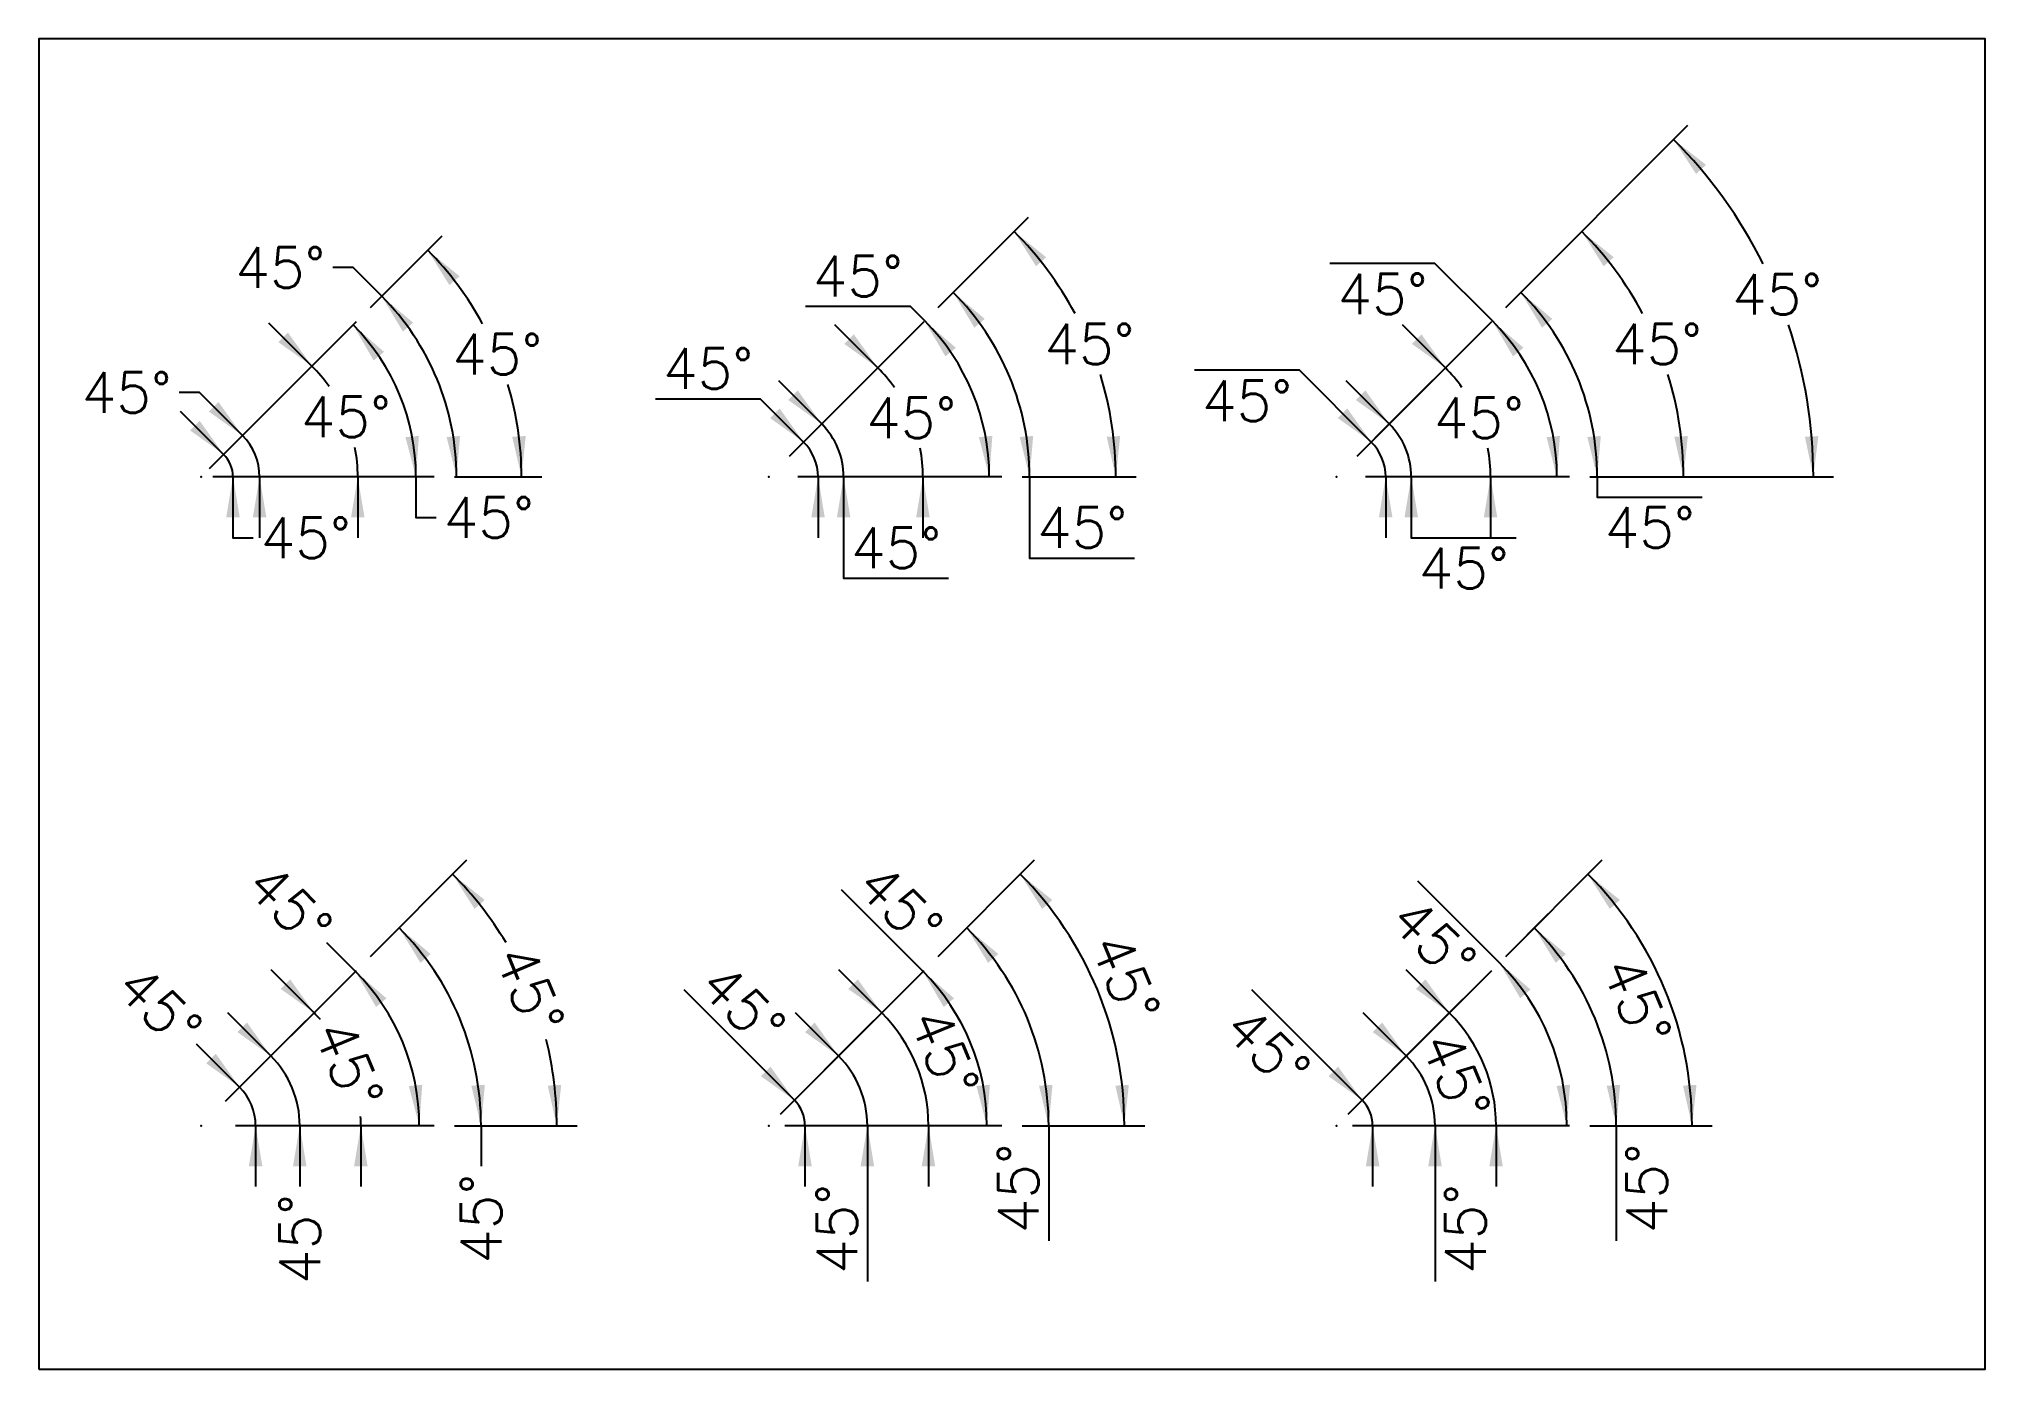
# Model space of a CAD drawing. Extents: x 10 to 130, y 5 to 87.
import ezdxf
from ezdxf.enums import TextEntityAlignment as Align

# ---------------------------------------------------------------- set-up
doc = ezdxf.new("R2010")
doc.units = 0
doc.layers.get('0').update_dxf_attribs({"linetype": 'CONTINUOUS'})
doc.layers.add('DIMENSION', color=7, linetype='CONTINUOUS')
doc.styles.get("Standard").update_dxf_attribs({"font": 'SIMPLEX'})
doc.dimstyles.new('ABOVE', dxfattribs={"dimtxt": 2.5, "dimasz": 2.5, "dimexe": 1.25, "dimexo": 0.625, "dimtad": 1, "dimzin": 0, "dimcen": 2.5, "dimazin": 3, "dimtfac": 1, "dimtmove": 0, "dimatfit": 3})
doc.dimstyles.new('BELOW', dxfattribs={"dimtxt": 2.5, "dimasz": 2.5, "dimexe": 1.25, "dimexo": 0.625, "dimtad": 4, "dimzin": 0, "dimcen": 2.5, "dimazin": 3, "dimtfac": 1, "dimtmove": 0, "dimatfit": 3})
doc.dimstyles.new('BREAK', dxfattribs={"dimtxt": 2.5, "dimasz": 2.5, "dimexe": 1.25, "dimexo": 0.625, "dimtad": 0, "dimzin": 0, "dimcen": 2.5, "dimazin": 3, "dimtfac": 1, "dimtmove": 0, "dimatfit": 3})
doc.dimstyles.new('HORZ-ABOVE', dxfattribs={"dimtxt": 2.5, "dimasz": 2.5, "dimexe": 1.25, "dimexo": 0.625, "dimtad": 1, "dimtih": 1, "dimtoh": 1, "dimzin": 0, "dimcen": 2.5, "dimazin": 3, "dimtfac": 1, "dimtmove": 0, "dimatfit": 3})
doc.dimstyles.new('HORZ-BELOW', dxfattribs={"dimtxt": 2.5, "dimasz": 2.5, "dimexe": 1.25, "dimexo": 0.625, "dimtad": 4, "dimtih": 1, "dimtoh": 1, "dimzin": 0, "dimcen": 2.5, "dimazin": 3, "dimtfac": 1, "dimtmove": 0, "dimatfit": 3})
doc.dimstyles.new('HORZ-BREAK', dxfattribs={"dimtxt": 2.5, "dimasz": 2.5, "dimexe": 1.25, "dimexo": 0.625, "dimtad": 0, "dimtih": 1, "dimtoh": 1, "dimzin": 0, "dimcen": 2.5, "dimazin": 3, "dimtfac": 1, "dimtmove": 0, "dimatfit": 3})

# ---------------------------------------------------------------- blocks, each defined once
blk = doc.blocks.new('*D1')
at = {"layer": 'DIMENSION'}
for p, q in [((29.558058, 29.558058), (21.493089, 21.493089)), ((22.376973, 22.376973), (19.725322, 25.028623)), ((34.375, 20), (22.111547, 20)), ((23.361547, 20), (23.361547, 16.25))]:
    blk.add_line(p, q, dxfattribs=at)
blk.add_arc((20, 20), 3.361547, 0, 45, dxfattribs=at)
blk.add_point((20, 20), dxfattribs=at)
for points in [[(20.903834, 24.439368), (20.314578, 23.850112), (22.376973, 22.376973)], [(22.944881, 17.5), (23.778214, 17.5), (23.361547, 20)]]:
    blk.add_solid(points, dxfattribs=at)
blk.add_text('45%%d', height=2.5, rotation=315, dxfattribs=at).set_placement((17.436064, 27.317881), align=Align.MIDDLE_CENTER)
blk = doc.blocks.new('*D2')
at = {"layer": 'DIMENSION'}
for p, q in [((29.558058, 29.558058), (23.417279, 23.417279)), ((24.301163, 24.301163), (21.649512, 26.952813)), ((34.375, 20), (24.832763, 20)), ((26.082763, 20), (26.082763, 16.25))]:
    blk.add_line(p, q, dxfattribs=at)
blk.add_arc((20, 20), 6.082763, 0, 45, dxfattribs=at)
blk.add_point((20, 20), dxfattribs=at)
for points in [[(22.828024, 26.363557), (22.238768, 25.774302), (24.301163, 24.301163)], [(25.666096, 17.5), (26.499429, 17.5), (26.082763, 20)]]:
    blk.add_solid(points, dxfattribs=at)
blk.add_text('45%%d', height=2.5, rotation=90, dxfattribs=at).set_placement((26.082763, 13.0125), align=Align.MIDDLE_CENTER)
blk = doc.blocks.new('*D3')
at = {"layer": 'DIMENSION'}
for p, q in [((26.964194, 26.964194), (24.312544, 29.615845)), ((29.558058, 29.558058), (26.080311, 26.080311)), ((34.375, 20), (28.598858, 20)), ((29.848858, 20), (29.848858, 16.25))]:
    blk.add_line(p, q, dxfattribs=at)
for start, end in [(41.691001, 45), (0, 3.308999)]:
    blk.add_arc((20, 20), 9.848858, start, end, dxfattribs=at)
blk.add_point((20, 20), dxfattribs=at)
for points in [[(25.491055, 29.026589), (24.901799, 28.437333), (26.964194, 26.964194)], [(29.432191, 17.5), (30.265524, 17.5), (29.848858, 20)]]:
    blk.add_solid(points, dxfattribs=at)
blk.add_text('45%%d', height=2.5, rotation=-67.5, dxfattribs=at).set_placement((29.099158, 23.768995), align=Align.MIDDLE_CENTER)
blk = doc.blocks.new('*D4')
at = {"layer": 'DIMENSION'}
for p, q in [((29.513149, 29.513149), (27.745382, 31.280916)), ((29.558058, 29.558058), (28.629265, 28.629265)), ((34.375, 20), (32.203624, 20)), ((33.453624, 20), (33.453624, 20))]:
    blk.add_line(p, q, dxfattribs=at)
blk.add_arc((20, 20), 13.453624, 0, 45, dxfattribs=at)
blk.add_point((20, 20), dxfattribs=at)
for points in [[(30.788589, 27.322974), (31.429973, 27.855018), (29.513149, 29.513149)], [(33.636548, 22.527875), (32.806809, 22.450559), (33.453624, 20)]]:
    blk.add_solid(points, dxfattribs=at)
blk.add_text('45%%d', height=2.5, rotation=315, dxfattribs=at).set_placement((25.456124, 33.570174), align=Align.MIDDLE_CENTER)
blk = doc.blocks.new('*D5')
at = {"layer": 'DIMENSION'}
for p, q in [((30.441942, 30.441942), (33.090439, 33.090439)), ((32.206556, 32.206556), (32.206556, 32.206556)), ((35.625, 20), (38.512677, 20)), ((37.262677, 20), (37.262677, 17.5))]:
    blk.add_line(p, q, dxfattribs=at)
blk.add_arc((20, 20), 17.262677, 0, 45, dxfattribs=at)
blk.add_point((20, 20), dxfattribs=at)
for points in [[(33.526626, 30.042988), (34.156968, 30.588068), (32.206556, 32.206556)], [(37.497383, 22.523593), (36.666233, 22.463304), (37.262677, 20)]]:
    blk.add_solid(points, dxfattribs=at)
blk.add_text('45%%d', height=2.5, rotation=90, dxfattribs=at).set_placement((37.262677, 14.2625), align=Align.MIDDLE_CENTER)
blk = doc.blocks.new('*D6')
at = {"layer": 'DIMENSION'}
for p, q in [((30.441942, 30.441942), (36.391946, 36.391946)), ((35.508062, 35.508062), (35.508062, 35.508062)), ((35.625, 20), (43.181712, 20)), ((41.931712, 20), (41.931712, 20))]:
    blk.add_line(p, q, dxfattribs=at)
for start, end in [(30.98887, 45), (0, 14.01113)]:
    blk.add_arc((20, 20), 21.931712, start, end, dxfattribs=at)
blk.add_point((20, 20), dxfattribs=at)
for points in [[(36.861327, 33.3651), (37.483192, 33.919833), (35.508062, 35.508062)], [(42.205292, 22.519676), (41.373312, 22.472205), (41.931712, 20)]]:
    blk.add_solid(points, dxfattribs=at)
blk.add_text('45%%d', height=2.5, rotation=-67.5, dxfattribs=at).set_placement((40.26226, 28.392903), align=Align.MIDDLE_CENTER)
blk = doc.blocks.new('*D7')
at = {"layer": 'DIMENSION'}
for p, q in [((64.558058, 29.558058), (55.697255, 20.697255)), ((56.581139, 21.581139), (49.792914, 28.369364)), ((69.375, 20), (55.986068, 20)), ((57.236068, 20), (57.236068, 16.25))]:
    blk.add_line(p, q, dxfattribs=at)
blk.add_arc((55, 20), 2.236068, 0, 45, dxfattribs=at)
blk.add_point((55, 20), dxfattribs=at)
for points in [[(55.108, 23.643534), (54.518744, 23.054278), (56.581139, 21.581139)], [(56.819401, 17.5), (57.652735, 17.5), (57.236068, 20)]]:
    blk.add_solid(points, dxfattribs=at)
blk.add_text('45%%d', height=2.5, rotation=315, dxfattribs=at).set_placement((53.407997, 27.405931), align=Align.MIDDLE_CENTER)
blk = doc.blocks.new('*D8')
at = {"layer": 'DIMENSION'}
for p, q in [((64.558058, 29.558058), (58.417279, 23.417279)), ((59.301163, 24.301163), (56.649512, 26.952813)), ((69.375, 20), (59.832763, 20)), ((61.082763, 20), (61.082763, 10.4))]:
    blk.add_line(p, q, dxfattribs=at)
blk.add_arc((55, 20), 6.082763, 0, 45, dxfattribs=at)
blk.add_point((55, 20), dxfattribs=at)
for points in [[(57.828024, 26.363557), (57.238768, 25.774302), (59.301163, 24.301163)], [(60.666096, 17.5), (61.499429, 17.5), (61.082763, 20)]]:
    blk.add_solid(points, dxfattribs=at)
blk.add_text('45%%d', height=2.5, rotation=90, dxfattribs=at).set_placement((59.207763, 13.6375), align=Align.MIDDLE_CENTER)
blk = doc.blocks.new('*D9')
at = {"layer": 'DIMENSION'}
for p, q in [((61.964194, 26.964194), (59.312544, 29.615845)), ((64.558058, 29.558058), (61.080311, 26.080311)), ((69.375, 20), (63.598858, 20)), ((64.848858, 20), (64.848858, 16.25))]:
    blk.add_line(p, q, dxfattribs=at)
blk.add_arc((55, 20), 9.848858, 0, 45, dxfattribs=at)
blk.add_point((55, 20), dxfattribs=at)
for points in [[(60.491055, 29.026589), (59.901799, 28.437333), (61.964194, 26.964194)], [(64.432191, 17.5), (65.265524, 17.5), (64.848858, 20)]]:
    blk.add_solid(points, dxfattribs=at)
blk.add_text('45%%d', height=2.5, rotation=-67.5, dxfattribs=at).set_placement((65.831432, 24.486526), align=Align.MIDDLE_CENTER)
blk = doc.blocks.new('*D10')
at = {"layer": 'DIMENSION'}
for p, q in [((64.513149, 29.513149), (59.492691, 34.533607)), ((64.558058, 29.558058), (63.629265, 28.629265)), ((69.375, 20), (67.203624, 20)), ((68.453624, 20), (68.453624, 20))]:
    blk.add_line(p, q, dxfattribs=at)
blk.add_arc((55, 20), 13.453624, 0, 45, dxfattribs=at)
blk.add_point((55, 20), dxfattribs=at)
for points in [[(65.788589, 27.322974), (66.429973, 27.855018), (64.513149, 29.513149)], [(68.636548, 22.527875), (67.806809, 22.450559), (68.453624, 20)]]:
    blk.add_solid(points, dxfattribs=at)
blk.add_text('45%%d', height=2.5, rotation=315, dxfattribs=at).set_placement((63.107774, 33.570174), align=Align.MIDDLE_CENTER)
blk = doc.blocks.new('*D11')
at = {"layer": 'DIMENSION'}
for p, q in [((65.441942, 30.441942), (68.090439, 33.090439)), ((67.206556, 32.206556), (67.206556, 32.206556)), ((70.625, 20), (73.512677, 20)), ((72.262677, 20), (72.262677, 12.9))]:
    blk.add_line(p, q, dxfattribs=at)
blk.add_arc((55, 20), 17.262677, 0, 45, dxfattribs=at)
blk.add_point((55, 20), dxfattribs=at)
for points in [[(68.526626, 30.042988), (69.156968, 30.588068), (67.206556, 32.206556)], [(72.497383, 22.523593), (71.666233, 22.463304), (72.262677, 20)]]:
    blk.add_solid(points, dxfattribs=at)
blk.add_text('45%%d', height=2.5, rotation=90, dxfattribs=at).set_placement((70.387677, 16.1375), align=Align.MIDDLE_CENTER)
blk = doc.blocks.new('*D12')
at = {"layer": 'DIMENSION'}
for p, q in [((65.441942, 30.441942), (71.391946, 36.391946)), ((70.508062, 35.508062), (70.508062, 35.508062)), ((70.625, 20), (78.181712, 20)), ((76.931712, 20), (76.931712, 20))]:
    blk.add_line(p, q, dxfattribs=at)
blk.add_arc((55, 20), 21.931712, 0, 45, dxfattribs=at)
blk.add_point((55, 20), dxfattribs=at)
for points in [[(71.861327, 33.3651), (72.483192, 33.919833), (70.508062, 35.508062)], [(77.205292, 22.519676), (76.373312, 22.472205), (76.931712, 20)]]:
    blk.add_solid(points, dxfattribs=at)
blk.add_text('45%%d', height=2.5, rotation=-67.5, dxfattribs=at).set_placement((76.994534, 29.110434), align=Align.MIDDLE_CENTER)
blk = doc.blocks.new('*D13')
at = {"layer": 'DIMENSION'}
for p, q in [((99.558058, 29.558058), (90.697255, 20.697255)), ((91.581139, 21.581139), (84.792914, 28.369364)), ((104.375, 20), (90.986068, 20)), ((92.236068, 20), (92.236068, 16.25))]:
    blk.add_line(p, q, dxfattribs=at)
blk.add_arc((90, 20), 2.236068, 0, 45, dxfattribs=at)
blk.add_point((90, 20), dxfattribs=at)
for points in [[(90.108, 23.643534), (89.518744, 23.054278), (91.581139, 21.581139)], [(91.819401, 17.5), (92.652735, 17.5), (92.236068, 20)]]:
    blk.add_solid(points, dxfattribs=at)
blk.add_text('45%%d', height=2.5, rotation=315, dxfattribs=at).set_placement((85.756347, 24.75428), align=Align.MIDDLE_CENTER)
blk = doc.blocks.new('*D14')
at = {"layer": 'DIMENSION'}
for p, q in [((99.558058, 29.558058), (93.417279, 23.417279)), ((94.301163, 24.301163), (91.649512, 26.952813)), ((104.375, 20), (94.832763, 20)), ((96.082763, 20), (96.082763, 10.4))]:
    blk.add_line(p, q, dxfattribs=at)
blk.add_arc((90, 20), 6.082763, 0, 45, dxfattribs=at)
blk.add_point((90, 20), dxfattribs=at)
for points in [[(92.828024, 26.363557), (92.238768, 25.774302), (94.301163, 24.301163)], [(95.666096, 17.5), (96.499429, 17.5), (96.082763, 20)]]:
    blk.add_solid(points, dxfattribs=at)
blk.add_text('45%%d', height=2.5, rotation=90, dxfattribs=at).set_placement((97.957763, 13.6375), align=Align.MIDDLE_CENTER)
blk = doc.blocks.new('*D15')
at = {"layer": 'DIMENSION'}
for p, q in [((96.964194, 26.964194), (94.312544, 29.615845)), ((99.558058, 29.558058), (96.080311, 26.080311)), ((104.375, 20), (98.598858, 20)), ((99.848858, 20), (99.848858, 16.25))]:
    blk.add_line(p, q, dxfattribs=at)
blk.add_arc((90, 20), 9.848858, 0, 45, dxfattribs=at)
blk.add_point((90, 20), dxfattribs=at)
for points in [[(95.491055, 29.026589), (94.901799, 28.437333), (96.964194, 26.964194)], [(99.432191, 17.5), (100.265524, 17.5), (99.848858, 20)]]:
    blk.add_solid(points, dxfattribs=at)
blk.add_text('45%%d', height=2.5, rotation=-67.5, dxfattribs=at).set_placement((97.366884, 23.051463), align=Align.MIDDLE_CENTER)
blk = doc.blocks.new('*D16')
at = {"layer": 'DIMENSION'}
for p, q in [((100.049876, 30.049876), (95.029418, 35.070334)), ((100.441942, 30.441942), (100.933759, 30.933759)), ((104.375, 20), (102.96267, 20)), ((104.21267, 20), (104.21267, 20))]:
    blk.add_line(p, q, dxfattribs=at)
blk.add_arc((90, 20), 14.21267, 0, 45, dxfattribs=at)
blk.add_point((90, 20), dxfattribs=at)
for points in [[(101.336168, 27.866057), (101.974904, 28.401277), (100.049876, 30.049876)], [(104.408136, 22.526936), (103.578023, 22.453739), (104.21267, 20)]]:
    blk.add_solid(points, dxfattribs=at)
blk.add_text('45%%d', height=2.5, rotation=315, dxfattribs=at).set_placement((95.99285, 31.45525), align=Align.MIDDLE_CENTER)
blk = doc.blocks.new('*D17')
at = {"layer": 'DIMENSION'}
for p, q in [((100.441942, 30.441942), (103.090439, 33.090439)), ((102.206556, 32.206556), (102.206556, 32.206556)), ((105.625, 20), (108.512677, 20)), ((107.262677, 20), (107.262677, 12.9))]:
    blk.add_line(p, q, dxfattribs=at)
blk.add_arc((90, 20), 17.262677, 0, 45, dxfattribs=at)
blk.add_point((90, 20), dxfattribs=at)
for points in [[(103.526626, 30.042988), (104.156968, 30.588068), (102.206556, 32.206556)], [(107.497383, 22.523593), (106.666233, 22.463304), (107.262677, 20)]]:
    blk.add_solid(points, dxfattribs=at)
blk.add_text('45%%d', height=2.5, rotation=90, dxfattribs=at).set_placement((109.137677, 16.1375), align=Align.MIDDLE_CENTER)
blk = doc.blocks.new('*D18')
at = {"layer": 'DIMENSION'}
for p, q in [((100.441942, 30.441942), (106.391946, 36.391946)), ((105.508062, 35.508062), (105.508062, 35.508062)), ((105.625, 20), (113.181712, 20)), ((111.931712, 20), (111.931712, 20))]:
    blk.add_line(p, q, dxfattribs=at)
blk.add_arc((90, 20), 21.931712, 0, 45, dxfattribs=at)
blk.add_point((90, 20), dxfattribs=at)
for points in [[(106.861327, 33.3651), (107.483192, 33.919833), (105.508062, 35.508062)], [(112.205292, 22.519676), (111.373312, 22.472205), (111.931712, 20)]]:
    blk.add_solid(points, dxfattribs=at)
blk.add_text('45%%d', height=2.5, rotation=-67.5, dxfattribs=at).set_placement((108.529986, 27.675371), align=Align.MIDDLE_CENTER)
blk = doc.blocks.new('*D19')
at = {"layer": 'DIMENSION'}
for p, q in [((29.558058, 69.558058), (20.505361, 60.505361)), ((21.389244, 61.389244), (18.737594, 64.040895)), ((34.375, 60), (20.714688, 60))]:
    blk.add_line(p, q, dxfattribs=at)
blk.add_lwpolyline([(21.964688, 60), (21.964688, 56.25), (23.214688, 56.25)], dxfattribs=at)
blk.add_arc((20, 60), 1.964688, 0, 45, dxfattribs=at)
blk.add_point((20, 60), dxfattribs=at)
for points in [[(19.916105, 63.451639), (19.32685, 62.862384), (21.389244, 61.389244)], [(21.548022, 57.5), (22.381355, 57.5), (21.964688, 60)]]:
    blk.add_solid(points, dxfattribs=at)
blk.add_text('45%%d', height=2.5, dxfattribs=at).set_placement((26.452188, 56.25), align=Align.MIDDLE_CENTER)
blk = doc.blocks.new('*D20')
at = {"layer": 'DIMENSION'}
for p, q in [((29.558058, 69.558058), (21.665626, 61.665626)), ((34.375, 60), (22.355551, 60)), ((23.605551, 60), (23.605551, 56.25))]:
    blk.add_line(p, q, dxfattribs=at)
blk.add_lwpolyline([(22.54951, 62.54951), (19.897859, 65.20116), (18.647859, 65.20116)], dxfattribs=at)
blk.add_arc((20, 60), 3.605551, 0, 45, dxfattribs=at)
blk.add_point((20, 60), dxfattribs=at)
for points in [[(21.076371, 64.611905), (20.487115, 64.022649), (22.54951, 62.54951)], [(23.188885, 57.5), (24.022218, 57.5), (23.605551, 60)]]:
    blk.add_solid(points, dxfattribs=at)
blk.add_text('45%%d', height=2.5, dxfattribs=at).set_placement((15.410359, 65.20116), align=Align.MIDDLE_CENTER)
blk = doc.blocks.new('*D21')
at = {"layer": 'DIMENSION'}
for p, q in [((26.831179, 66.831179), (24.179528, 69.482829)), ((29.558058, 69.558058), (25.947295, 65.947295)), ((34.375, 60), (28.410745, 60)), ((29.660745, 60), (29.660745, 56.25))]:
    blk.add_line(p, q, dxfattribs=at)
for start, end in [(35.223529, 45), (0, 10.871036)]:
    blk.add_arc((20, 60), 9.660745, start, end, dxfattribs=at)
blk.add_point((20, 60), dxfattribs=at)
for points in [[(25.358039, 68.893573), (24.768784, 68.304318), (26.831179, 66.831179)], [(29.244079, 57.5), (30.077412, 57.5), (29.660745, 60)]]:
    blk.add_solid(points, dxfattribs=at)
blk.add_text('45%%d', height=2.5, dxfattribs=at).set_placement((28.925365, 63.697007), align=Align.MIDDLE_CENTER)
blk = doc.blocks.new('*D22')
at = {"layer": 'DIMENSION'}
for p, q in [((29.558058, 69.558058), (28.485481, 68.485481)), ((29.369365, 69.369365), (29.369365, 69.369365)), ((34.375, 60), (32.000283, 60))]:
    blk.add_line(p, q, dxfattribs=at)
blk.add_lwpolyline([(33.250283, 60), (33.250283, 57.5), (34.500283, 57.5)], dxfattribs=at)
blk.add_arc((20, 60), 13.250283, 0, 45, dxfattribs=at)
blk.add_point((20, 60), dxfattribs=at)
for points in [[(30.641681, 67.177374), (31.283823, 67.708503), (29.369365, 69.369365)], [(33.429603, 62.528133), (32.599975, 62.449635), (33.250283, 60)]]:
    blk.add_solid(points, dxfattribs=at)
blk.add_text('45%%d', height=2.5, dxfattribs=at).set_placement((37.737783, 57.5), align=Align.MIDDLE_CENTER)
blk = doc.blocks.new('*D23')
at = {"layer": 'DIMENSION'}
for p, q in [((30.441942, 70.441942), (32.02031, 72.02031)), ((35.625, 60), (36.999286, 60)), ((35.749286, 60), (35.749286, 60))]:
    blk.add_line(p, q, dxfattribs=at)
blk.add_lwpolyline([(31.136427, 71.136427), (29.36866, 72.904194), (28.11866, 72.904194)], dxfattribs=at)
blk.add_arc((20, 60), 15.749286, 0, 45, dxfattribs=at)
blk.add_point((20, 60), dxfattribs=at)
for points in [[(32.441411, 68.963726), (33.075531, 69.504407), (31.136427, 71.136427)], [(35.966427, 62.525165), (35.135717, 62.459094), (35.749286, 60)]]:
    blk.add_solid(points, dxfattribs=at)
blk.add_text('45%%d', height=2.5, dxfattribs=at).set_placement((24.88116, 72.904194), align=Align.MIDDLE_CENTER)
blk = doc.blocks.new('*D24')
at = {"layer": 'DIMENSION'}
for p, q in [((30.441942, 70.441942), (34.855283, 74.855283)), ((33.971399, 73.971399), (33.971399, 73.971399)), ((35.625, 60), (41.008542, 60)), ((39.758542, 60), (39.758542, 60))]:
    blk.add_line(p, q, dxfattribs=at)
for start, end in [(28.527408, 45), (0, 16.725559)]:
    blk.add_arc((20, 60), 19.758542, start, end, dxfattribs=at)
blk.add_point((20, 60), dxfattribs=at)
for points in [[(35.311204, 71.819996), (35.936534, 72.370819), (33.971399, 73.971399)], [(40.016322, 62.521341), (39.184655, 62.468656), (39.758542, 60)]]:
    blk.add_solid(points, dxfattribs=at)
blk.add_text('45%%d', height=2.5, dxfattribs=at).set_placement((38.254513, 67.561267), align=Align.MIDDLE_CENTER)
blk = doc.blocks.new('*D25')
at = {"layer": 'DIMENSION'}
for p, q in [((64.558058, 69.558058), (56.266698, 61.266698)), ((69.375, 60), (56.791381, 60)), ((58.041381, 60), (58.041381, 56.25))]:
    blk.add_line(p, q, dxfattribs=at)
blk.add_lwpolyline([(57.150581, 62.150581), (54.498931, 64.802232), (48.023931, 64.802232)], dxfattribs=at)
blk.add_arc((55, 60), 3.041381, 0, 45, dxfattribs=at)
blk.add_point((55, 60), dxfattribs=at)
for points in [[(55.677442, 64.212976), (55.088187, 63.62372), (57.150581, 62.150581)], [(57.624715, 57.5), (58.458048, 57.5), (58.041381, 60)]]:
    blk.add_solid(points, dxfattribs=at)
blk.add_text('45%%d', height=2.5, dxfattribs=at).set_placement((51.261431, 66.677232), align=Align.MIDDLE_CENTER)
blk = doc.blocks.new('*D26')
at = {"layer": 'DIMENSION'}
for p, q in [((64.558058, 69.558058), (57.381082, 62.381082)), ((58.264966, 63.264966), (55.613315, 65.916616)), ((69.375, 60), (58.367359, 60))]:
    blk.add_line(p, q, dxfattribs=at)
blk.add_lwpolyline([(59.617359, 60), (59.617359, 53.75), (66.092358, 53.75)], dxfattribs=at)
blk.add_arc((55, 60), 4.617359, 0, 45, dxfattribs=at)
blk.add_point((55, 60), dxfattribs=at)
for points in [[(56.791826, 65.32736), (56.202571, 64.738105), (58.264966, 63.264966)], [(59.200692, 57.5), (60.034025, 57.5), (59.617359, 60)]]:
    blk.add_solid(points, dxfattribs=at)
blk.add_text('45%%d', height=2.5, dxfattribs=at).set_placement((62.854859, 55.625), align=Align.MIDDLE_CENTER)
blk = doc.blocks.new('*D27')
at = {"layer": 'DIMENSION'}
for p, q in [((61.723095, 66.723095), (59.071444, 69.374745)), ((64.558058, 69.558058), (60.839211, 65.839211)), ((69.375, 60), (63.257891, 60)), ((64.507891, 60), (64.507891, 56.25))]:
    blk.add_line(p, q, dxfattribs=at)
for start, end in [(35.442668, 45), (0, 10.68905)]:
    blk.add_arc((55, 60), 9.507891, start, end, dxfattribs=at)
blk.add_point((55, 60), dxfattribs=at)
for points in [[(60.249955, 68.785489), (59.6607, 68.196234), (61.723095, 66.723095)], [(64.091225, 57.5), (64.924558, 57.5), (64.507891, 60)]]:
    blk.add_solid(points, dxfattribs=at)
blk.add_text('45%%d', height=2.5, dxfattribs=at).set_placement((63.784146, 63.638513), align=Align.MIDDLE_CENTER)
blk = doc.blocks.new('*D28')
at = {"layer": 'DIMENSION'}
for p, q in [((64.558058, 69.558058), (63.733809, 68.733809)), ((69.375, 60), (67.351471, 60)), ((68.601471, 60), (68.601471, 60))]:
    blk.add_line(p, q, dxfattribs=at)
blk.add_lwpolyline([(64.617692, 69.617692), (63.733809, 70.501576), (57.258809, 70.501576)], dxfattribs=at)
blk.add_arc((55, 60), 13.601471, 0, 45, dxfattribs=at)
blk.add_point((55, 60), dxfattribs=at)
for points in [[(65.895343, 67.428807), (66.53619, 67.961498), (64.617692, 69.617692)], [(68.786948, 62.527689), (67.957131, 62.451211), (68.601471, 60)]]:
    blk.add_solid(points, dxfattribs=at)
blk.add_text('45%%d', height=2.5, dxfattribs=at).set_placement((60.496309, 72.376576), align=Align.MIDDLE_CENTER)
blk = doc.blocks.new('*D29')
at = {"layer": 'DIMENSION'}
for p, q in [((65.441942, 70.441942), (67.257977, 72.257977)), ((66.374093, 71.374093), (66.374093, 71.374093)), ((70.625, 60), (72.335397, 60))]:
    blk.add_line(p, q, dxfattribs=at)
blk.add_lwpolyline([(71.085397, 60), (71.085397, 55), (77.560397, 55)], dxfattribs=at)
blk.add_arc((55, 60), 16.085397, 0, 45, dxfattribs=at)
blk.add_point((55, 60), dxfattribs=at)
for points in [[(67.682679, 69.20356), (68.315901, 69.745292), (66.374093, 71.374093)], [(71.306726, 62.524802), (70.475908, 62.460109), (71.085397, 60)]]:
    blk.add_solid(points, dxfattribs=at)
blk.add_text('45%%d', height=2.5, dxfattribs=at).set_placement((74.322897, 56.875), align=Align.MIDDLE_CENTER)
blk = doc.blocks.new('*D30')
at = {"layer": 'DIMENSION'}
for p, q in [((65.441942, 70.441942), (71.016629, 76.016629)), ((70.132746, 75.132746), (70.132746, 75.132746)), ((70.625, 60), (77.650935, 60)), ((76.400935, 60), (76.400935, 60))]:
    blk.add_line(p, q, dxfattribs=at)
for start, end in [(28.05354, 45), (0, 17.161761)]:
    blk.add_arc((55, 60), 21.400935, start, end, dxfattribs=at)
blk.add_point((55, 60), dxfattribs=at)
for points in [[(71.48298, 72.987873), (72.105629, 73.541726), (70.132746, 75.132746)], [(76.670952, 62.52006), (75.83904, 62.471414), (76.400935, 60)]]:
    blk.add_solid(points, dxfattribs=at)
blk.add_text('45%%d', height=2.5, dxfattribs=at).set_placement((74.771885, 68.189783), align=Align.MIDDLE_CENTER)
blk = doc.blocks.new('*D31')
at = {"layer": 'DIMENSION'}
for p, q in [((99.558058, 69.558058), (91.266698, 61.266698)), ((104.375, 60), (91.791381, 60)), ((93.041381, 60), (93.041381, 56.25))]:
    blk.add_line(p, q, dxfattribs=at)
blk.add_lwpolyline([(92.150581, 62.150581), (87.731164, 66.569999), (81.256164, 66.569999)], dxfattribs=at)
blk.add_arc((90, 60), 3.041381, 0, 45, dxfattribs=at)
blk.add_point((90, 60), dxfattribs=at)
for points in [[(90.677442, 64.212976), (90.088187, 63.62372), (92.150581, 62.150581)], [(92.624715, 57.5), (93.458048, 57.5), (93.041381, 60)]]:
    blk.add_solid(points, dxfattribs=at)
blk.add_text('45%%d', height=2.5, dxfattribs=at).set_placement((84.493664, 64.694999), align=Align.MIDDLE_CENTER)
blk = doc.blocks.new('*D32')
at = {"layer": 'DIMENSION'}
for p, q in [((99.558058, 69.558058), (92.381082, 62.381082)), ((93.264966, 63.264966), (90.613315, 65.916616)), ((104.375, 60), (93.367359, 60))]:
    blk.add_line(p, q, dxfattribs=at)
blk.add_lwpolyline([(94.617359, 60), (94.617359, 56.25), (101.092358, 56.25)], dxfattribs=at)
blk.add_arc((90, 60), 4.617359, 0, 45, dxfattribs=at)
blk.add_point((90, 60), dxfattribs=at)
for points in [[(91.791826, 65.32736), (91.202571, 64.738105), (93.264966, 63.264966)], [(94.200692, 57.5), (95.034025, 57.5), (94.617359, 60)]]:
    blk.add_solid(points, dxfattribs=at)
blk.add_text('45%%d', height=2.5, dxfattribs=at).set_placement((97.854859, 54.375), align=Align.MIDDLE_CENTER)
blk = doc.blocks.new('*D33')
at = {"layer": 'DIMENSION'}
for p, q in [((96.723095, 66.723095), (94.071444, 69.374745)), ((99.558058, 69.558058), (95.839211, 65.839211)), ((104.375, 60), (98.257891, 60)), ((99.507891, 60), (99.507891, 56.25))]:
    blk.add_line(p, q, dxfattribs=at)
for start, end in [(35.442668, 45), (0, 10.68905)]:
    blk.add_arc((90, 60), 9.507891, start, end, dxfattribs=at)
blk.add_point((90, 60), dxfattribs=at)
for points in [[(95.249955, 68.785489), (94.6607, 68.196234), (96.723095, 66.723095)], [(99.091225, 57.5), (99.924558, 57.5), (99.507891, 60)]]:
    blk.add_solid(points, dxfattribs=at)
blk.add_text('45%%d', height=2.5, dxfattribs=at).set_placement((98.784146, 63.638513), align=Align.MIDDLE_CENTER)
blk = doc.blocks.new('*D34')
at = {"layer": 'DIMENSION'}
for p, q in [((99.558058, 69.558058), (98.733809, 68.733809)), ((104.375, 60), (102.351471, 60)), ((103.601471, 60), (103.601471, 60))]:
    blk.add_line(p, q, dxfattribs=at)
blk.add_lwpolyline([(99.617692, 69.617692), (96.082158, 73.153226), (89.607158, 73.153226)], dxfattribs=at)
blk.add_arc((90, 60), 13.601471, 0, 45, dxfattribs=at)
blk.add_point((90, 60), dxfattribs=at)
for points in [[(100.895343, 67.428807), (101.53619, 67.961498), (99.617692, 69.617692)], [(103.786948, 62.527689), (102.957131, 62.451211), (103.601471, 60)]]:
    blk.add_solid(points, dxfattribs=at)
blk.add_text('45%%d', height=2.5, dxfattribs=at).set_placement((92.844658, 71.278226), align=Align.MIDDLE_CENTER)
blk = doc.blocks.new('*D35')
at = {"layer": 'DIMENSION'}
for p, q in [((100.441942, 70.441942), (102.257977, 72.257977)), ((101.374093, 71.374093), (101.374093, 71.374093)), ((105.625, 60), (107.335397, 60))]:
    blk.add_line(p, q, dxfattribs=at)
blk.add_lwpolyline([(106.085397, 60), (106.085397, 58.75), (112.560397, 58.75)], dxfattribs=at)
blk.add_arc((90, 60), 16.085397, 0, 45, dxfattribs=at)
blk.add_point((90, 60), dxfattribs=at)
for points in [[(102.682679, 69.20356), (103.315901, 69.745292), (101.374093, 71.374093)], [(106.306726, 62.524802), (105.475908, 62.460109), (106.085397, 60)]]:
    blk.add_solid(points, dxfattribs=at)
blk.add_text('45%%d', height=2.5, dxfattribs=at).set_placement((109.322897, 56.875), align=Align.MIDDLE_CENTER)
blk = doc.blocks.new('*D36')
at = {"layer": 'DIMENSION'}
for p, q in [((100.441942, 70.441942), (106.016629, 76.016629)), ((105.132746, 75.132746), (105.132746, 75.132746)), ((105.625, 60), (112.650935, 60)), ((111.400935, 60), (111.400935, 60))]:
    blk.add_line(p, q, dxfattribs=at)
for start, end in [(28.05354, 45), (0, 17.161761)]:
    blk.add_arc((90, 60), 21.400935, start, end, dxfattribs=at)
blk.add_point((90, 60), dxfattribs=at)
for points in [[(106.48298, 72.987873), (107.105629, 73.541726), (105.132746, 75.132746)], [(111.670952, 62.52006), (110.83904, 62.471414), (111.400935, 60)]]:
    blk.add_solid(points, dxfattribs=at)
blk.add_text('45%%d', height=2.5, dxfattribs=at).set_placement((109.771885, 68.189783), align=Align.MIDDLE_CENTER)
blk = doc.blocks.new('*D37')
at = {"layer": 'DIMENSION'}
for p, q in [((100.441942, 70.441942), (111.680518, 81.680518)), ((110.796634, 80.796634), (110.796634, 80.796634)), ((105.625, 60), (120.660882, 60)), ((119.410882, 60), (119.410882, 60))]:
    blk.add_line(p, q, dxfattribs=at)
for start, end in [(26.515208, 45), (0, 18.59832)]:
    blk.add_arc((90, 60), 29.410882, start, end, dxfattribs=at)
blk.add_point((90, 60), dxfattribs=at)
for points in [[(112.180815, 78.673511), (112.794575, 79.237198), (110.796634, 80.796634)], [(119.720952, 62.515446), (118.888371, 62.480039), (119.410882, 60)]]:
    blk.add_solid(points, dxfattribs=at)
blk.add_text('45%%d', height=2.5, dxfattribs=at).set_placement((117.172112, 71.255057), align=Align.MIDDLE_CENTER)

msp = doc.modelspace()

# ---------------------------------------------------------------- linework, layer by layer
msp.add_lwpolyline([(10, 5), (130, 5), (130, 87), (10, 87)], close=True)

# ---------------------------------------------------------------- dimensions: what is measured, and where the dimension line sits
at = {"layer": 'DIMENSION'}
for base, center, p1, p2, dimstyle, picture, middle in [((114, 77), (90, 60), (105, 60), (100, 70), 'HORZ-BELOW', '*D37', (117.172, 71.255)), ((72, 73), (55, 60), (70, 60), (65, 70), 'HORZ-ABOVE', '*D30', (74.772, 68.19)), ((107, 73), (90, 60), (105, 60), (100, 70), 'HORZ-BELOW', '*D36', (109.772, 68.19)), ((36.8, 70.4), (20, 60), (35, 60), (30, 70), 'HORZ-BREAK', '*D24', (38.255, 67.561)), ((32, 70.2), (20, 60), (35, 60), (30, 70), 'HORZ-BREAK', '*D23', (24.881, 72.904)), ((66, 68), (55, 60), (70, 60), (65, 70), 'HORZ-ABOVE', '*D28', (60.496, 72.377)), ((70.5, 64.3), (55, 60), (70, 60), (65, 70), 'HORZ-ABOVE', '*D29', (74.323, 56.875)), ((101, 68), (90, 60), (105, 60), (100, 70), 'HORZ-BELOW', '*D34', (92.845, 71.278)), ((105.5, 64.3), (90, 60), (105, 60), (100, 70), 'HORZ-BELOW', '*D35', (109.323, 56.875)), ((23, 62), (20, 60), (35, 60), (30, 70), 'HORZ-BREAK', '*D20', (15.41, 65.201)), ((21.9, 60.5), (20, 60), (35, 60), (30, 70), 'HORZ-BREAK', '*D19', (26.452, 56.25)), ((28.7, 64.2), (20, 60), (35, 60), (30, 70), 'HORZ-BREAK', '*D21', (28.925, 63.697)), ((32.6, 64.1), (20, 60), (35, 60), (30, 70), 'HORZ-BREAK', '*D22', (37.738, 57.5)), ((57.7, 61.4), (55, 60), (70, 60), (65, 70), 'HORZ-ABOVE', '*D25', (51.261, 66.677)), ((59.6, 60.4), (55, 60), (70, 60), (65, 70), 'HORZ-ABOVE', '*D26', (62.855, 55.625)), ((64.2, 62.4), (55, 60), (70, 60), (65, 70), 'HORZ-ABOVE', '*D27', (63.784, 63.639)), ((92.7, 61.4), (90, 60), (105, 60), (100, 70), 'HORZ-BELOW', '*D31', (84.494, 64.695)), ((94.6, 60.4), (90, 60), (105, 60), (100, 70), 'HORZ-BELOW', '*D32', (97.855, 54.375)), ((99.2, 62.4), (90, 60), (105, 60), (100, 70), 'HORZ-BELOW', '*D33', (98.784, 63.639)), ((40, 29), (20, 20), (35, 20), (30, 30), 'BREAK', '*D6', (40.262, 28.393)), ((30, 29), (20, 20), (35, 20), (30, 30), 'BREAK', '*D4', (25.456, 33.57)), ((75, 29), (55, 20), (70, 20), (65, 30), 'ABOVE', '*D12', (76.995, 29.11)), ((65, 29), (55, 20), (70, 20), (65, 30), 'ABOVE', '*D10', (63.108, 33.57)), ((110, 29), (90, 20), (105, 20), (100, 30), 'BELOW', '*D18', (108.53, 27.675)), ((101, 29), (90, 20), (105, 20), (100, 30), 'BELOW', '*D16', (95.993, 31.455)), ((37, 23), (20, 20), (35, 20), (30, 30), 'BREAK', '*D5', (37.263, 14.263)), ((72, 23), (55, 20), (70, 20), (65, 30), 'ABOVE', '*D11', (70.388, 16.138)), ((107, 23), (90, 20), (105, 20), (100, 30), 'BELOW', '*D17', (109.138, 16.138)), ((22.9, 21.7), (20, 20), (35, 20), (30, 30), 'BREAK', '*D1', (17.436, 27.318)), ((26, 21), (20, 20), (35, 20), (30, 30), 'BREAK', '*D2', (26.083, 13.013)), ((29, 24), (20, 20), (35, 20), (30, 30), 'BREAK', '*D3', (29.099, 23.769)), ((57, 21), (55, 20), (70, 20), (65, 30), 'ABOVE', '*D7', (53.408, 27.406)), ((61, 21), (55, 20), (70, 20), (65, 30), 'ABOVE', '*D8', (59.208, 13.638)), ((64, 24), (55, 20), (70, 20), (65, 30), 'ABOVE', '*D9', (65.831, 24.487)), ((92, 21), (90, 20), (105, 20), (100, 30), 'BELOW', '*D13', (85.756, 24.754)), ((96, 21), (90, 20), (105, 20), (100, 30), 'BELOW', '*D14', (97.958, 13.638)), ((99, 24), (90, 20), (105, 20), (100, 30), 'BELOW', '*D15', (97.367, 23.051))]:
    dim = msp.add_angular_dim_3p(base=base, center=center, p1=p1, p2=p2, dimstyle=dimstyle, dxfattribs=at)
    dim.commit()
    dim.dimension.update_dxf_attribs({"geometry": picture, "text_midpoint": middle})

doc.saveas('drawing.dxf')
